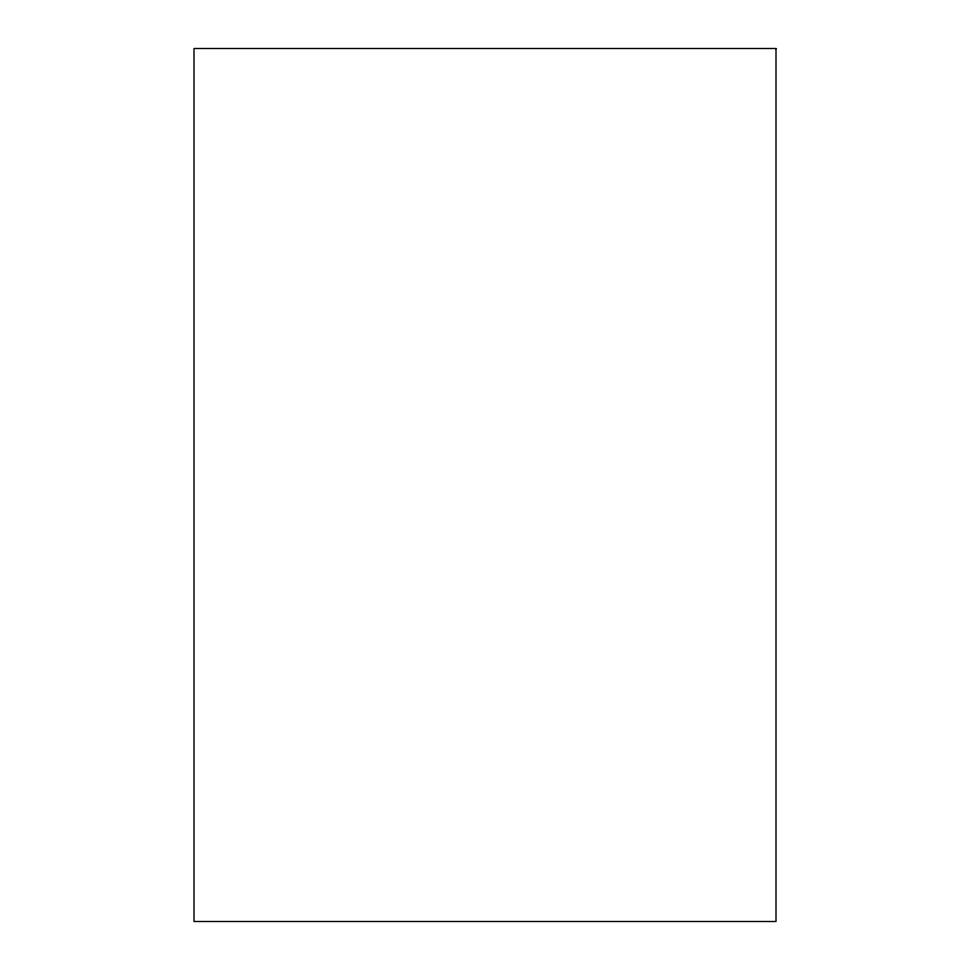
<?xml version="1.0" encoding="UTF-8"?>
<svg xmlns="http://www.w3.org/2000/svg" width="970" height="970" viewBox="0 0 970 970"><rect width="100%" height="100%" fill="white"/><g stroke="black" fill="none" stroke-linecap="round" stroke-linejoin="round"><path stroke-width="1.45" d="M776 48.5L194 48.5L194 921.5L776 921.5L776 48.5"/></g></svg>
